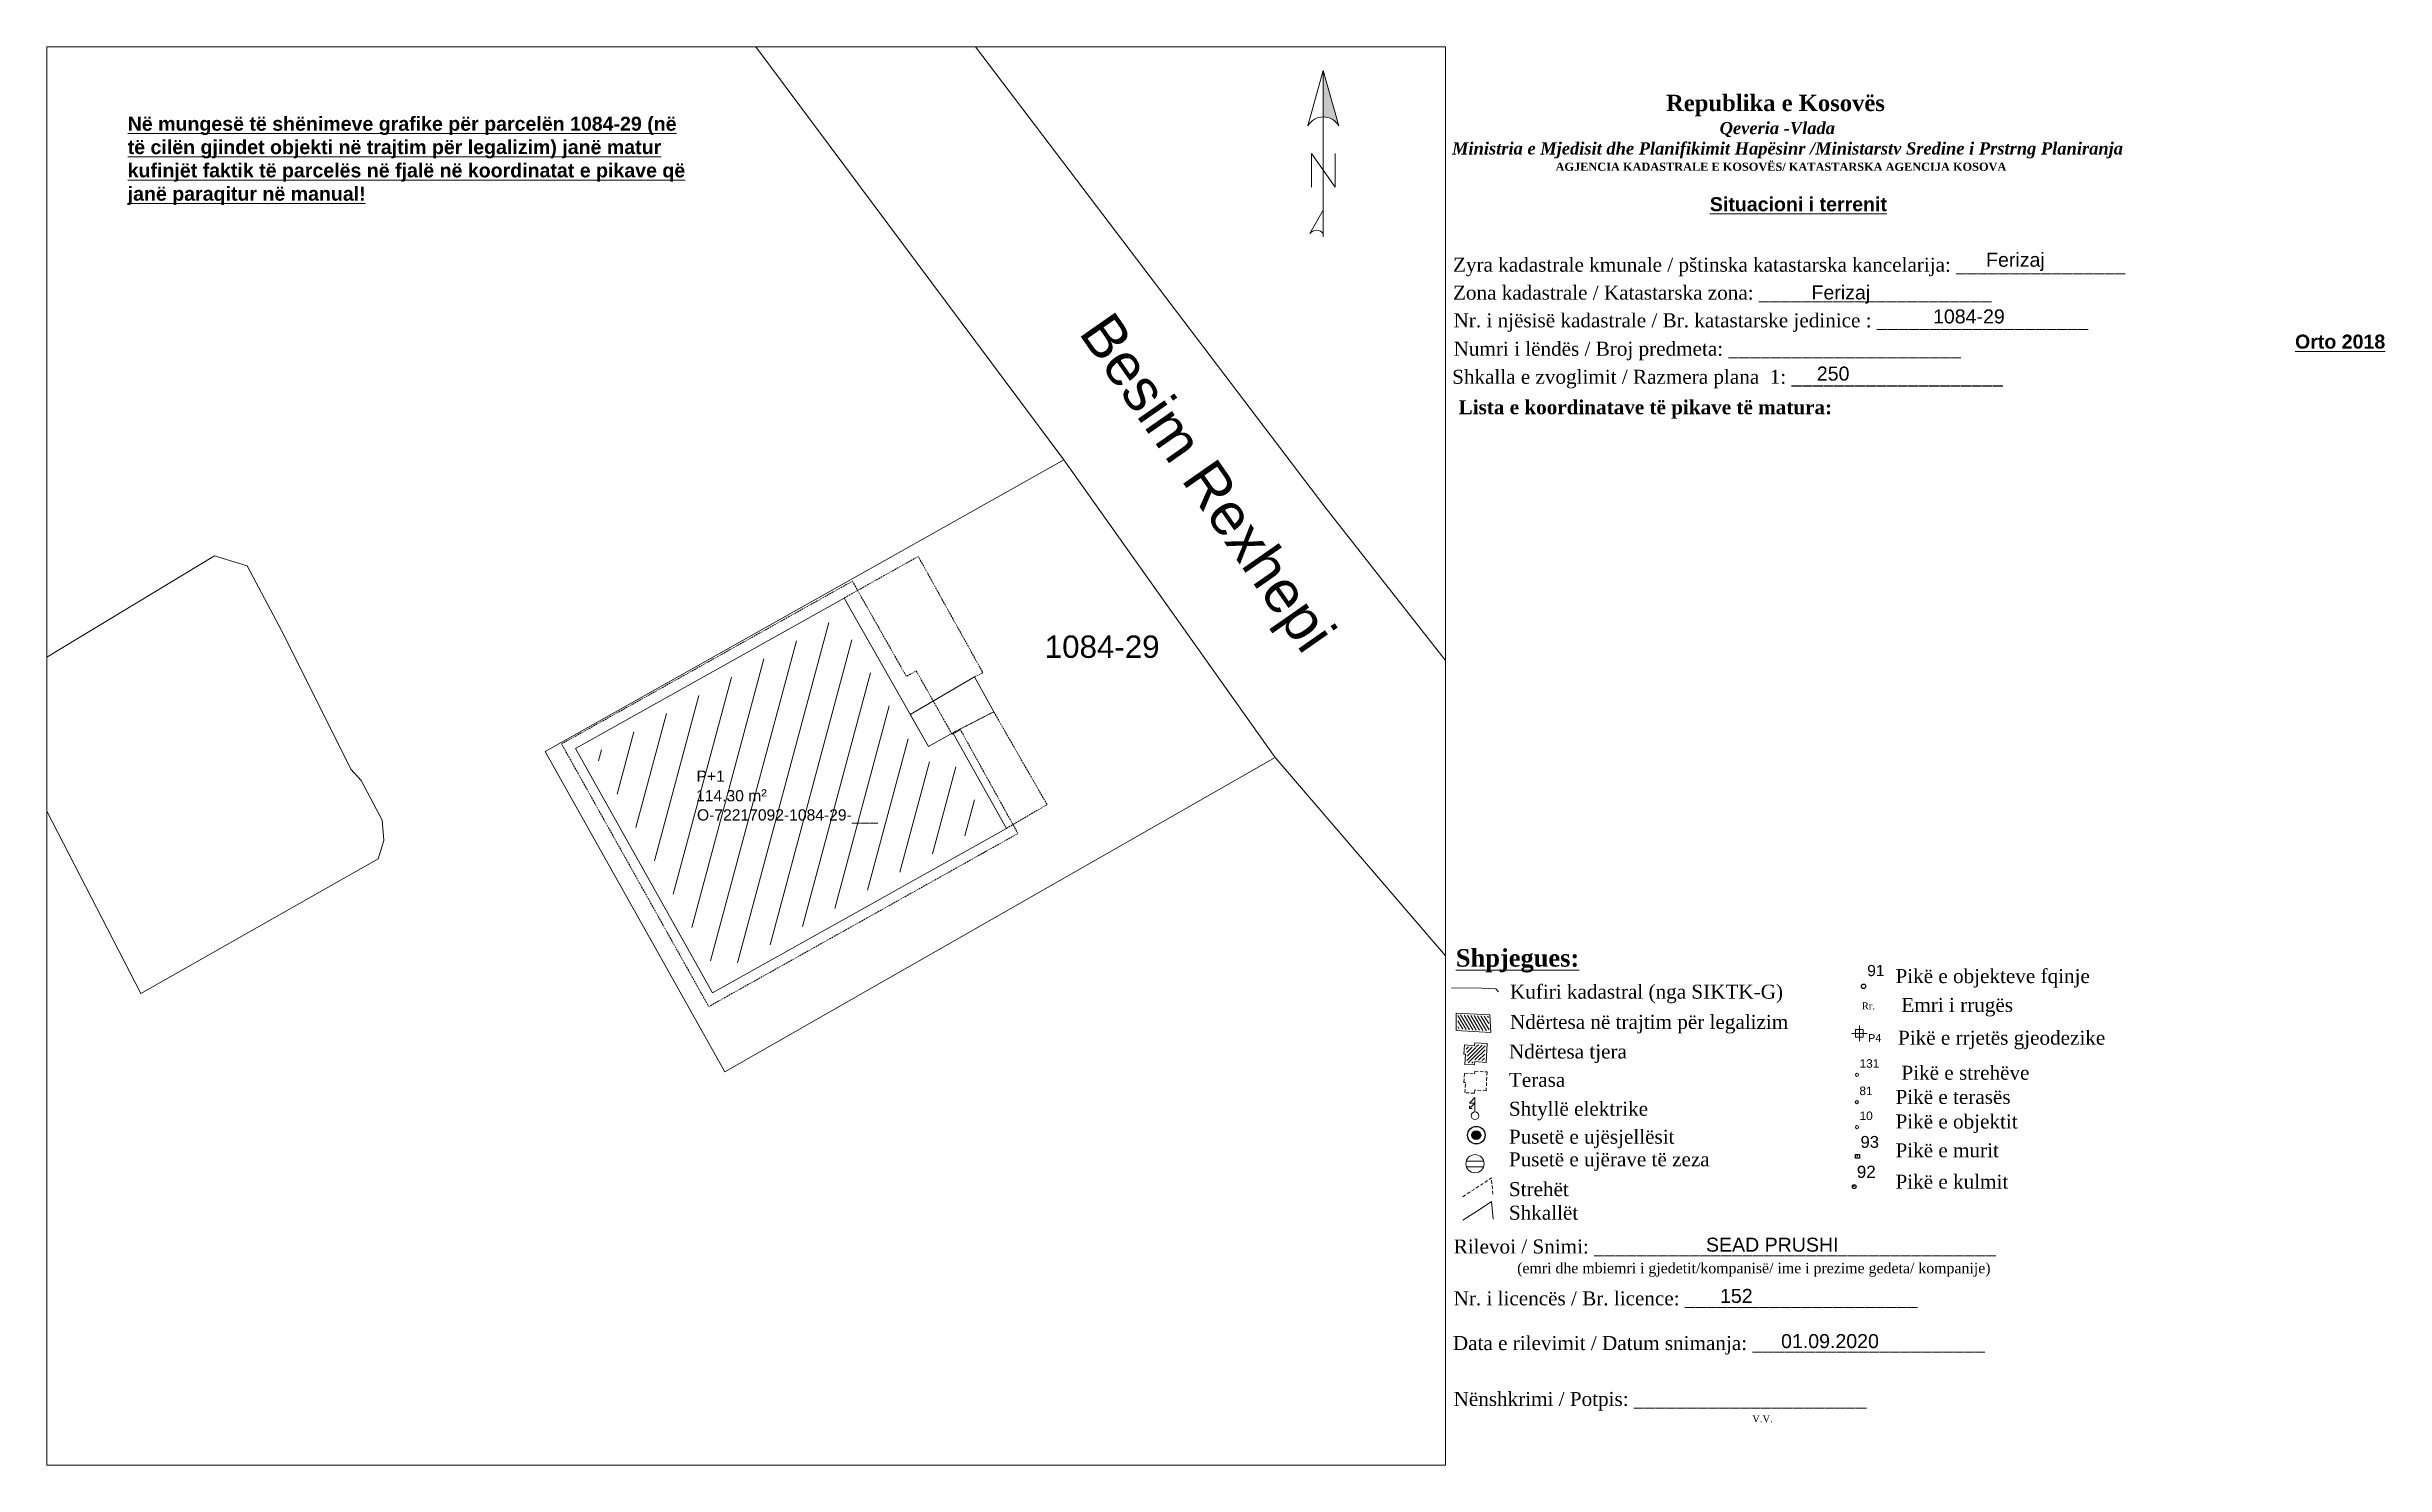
# Paper-space layout 'situacioni' of a CAD drawing. Header units: metres. Extents: x 0 to 335, y 5 to 208.
# The model-space entities are those that its viewports show. They can reach past a viewport. Long polylines and large blocks are cut down to what shows.
import ezdxf

# ---------------------------------------------------------------- set-up
doc = ezdxf.new("R2010")
doc.units = ezdxf.units.M
doc.linetypes.add('DASHED', pattern=[0.75, 0.5, -0.25])
doc.layers.get('0').update_dxf_attribs({"lineweight": 0})
for name, color, linetype, lineweight in [('emrat e rrugeve', 7, 'Continuous', 0), ('Etazha 0 pikat', 1, 'Continuous', 0), ('Etazha 0 terasa', 6, 'Continuous', 0), ('kati 0', 1, 'Continuous', 0), ('kati 0 terasa', 6, 'Continuous', 0), ('Korniza e jashtme', 7, 'Continuous', 0), ('kyqje ujselles', 5, 'Continuous', 0), ('ndertesa fqinje', 30, 'Continuous', 0), ('Parcela baze', 7, 'Continuous', 0), ('Parcela kadastrale', 7, 'Continuous', 0), ('Perdhesa', 1, 'Continuous', 0), ('perdhesa hash', 1, 'Continuous', 0), ('Pikat objekt', 7, 'Continuous', 0), ('pikat rrjet', 7, 'Continuous', 0), ('Puset fekali', 30, 'Continuous', 0), ('Shkallet', 102, 'Continuous', 0), ('shkallet pikat', 183, 'Continuous', 0), ('Shtyll elektrike', 7, 'Continuous', 0), ('streha', 190, 'Continuous', 0)]:
    doc.layers.add(name, color=color, linetype=linetype, lineweight=lineweight)
for name, color, linetype in [('Etazha', 7, 'Continuous'), ('Nr i parceles', 7, 'Continuous'), ('Pikat kulm', 85, 'Continuous'), ('Pikat muri', 40, 'Continuous'), ('Teras', 6, 'Continuous')]:
    doc.layers.add(name, color=color, linetype=linetype)
doc.styles.get("Standard").update_dxf_attribs({"font": 'arial.ttf'})

# ---------------------------------------------------------------- blocks, each defined once
blk = doc.blocks.new('*U62')
at = {"linetype": 'ByBlock', "lineweight": -2}
blk.add_hatch(color=0, dxfattribs=at).paths.add_polyline_path([(0, 562), (0, 301, -0.269143), (87, 250)])
at = {"color": 0, "linetype": 'ByBlock', "lineweight": -2}
for points in [[(87, 250, 0.580323), (-87, 250), (0, 562), (87, 250), (0, 562), (0, 300)], [(0, -356, 0.5), (-75, -356), (0, -225)]]:
    blk.add_lwpolyline(points, format="xyb", dxfattribs=at)
for points in [[(0, -375), (0, 562)], [(-66, -94), (-66, 94), (66, -94), (66, 94)]]:
    blk.add_lwpolyline(points, dxfattribs=at)
blk = doc.blocks.new('*X14')
for p, q in [((69.5, 22.78), (70, 22.78)), ((69.5, 22.75), (70, 22.75)), ((69.5, 22.72), (70, 22.72)), ((69.51, 22.81), (69.99, 22.81)), ((69.52, 22.84), (69.98, 22.84)), ((69.53, 22.88), (69.97, 22.88)), ((69.55, 22.91), (69.95, 22.91)), ((69.58, 22.94), (69.92, 22.94)), ((69.63, 22.97), (69.87, 22.97)), ((69.51, 22.69), (69.99, 22.69)), ((69.52, 22.66), (69.98, 22.66)), ((69.53, 22.62), (69.97, 22.62)), ((69.55, 22.59), (69.95, 22.59)), ((69.58, 22.56), (69.92, 22.56)), ((69.63, 22.53), (69.87, 22.53))]:
    blk.add_line(p, q)
blk = doc.blocks.new('Drill Hole')
at = {"color": 0, "linetype": 'ByBlock', "lineweight": -2}
for radius in [0.05, 0.025]:
    blk.add_circle((0, 0), radius, dxfattribs=at)
at = {"color": 0, "linetype": 'ByBlock', "lineweight": -2, "xscale": 0.1000000000000227, "yscale": 0.1000000000000227, "zscale": 0.1000000000000227}
blk.add_blockref('*X14', (-6.975, -2.275), dxfattribs=at)
blk = doc.blocks.new('Settling Basin - PK ujrat e zeza')
at = {"color": 21, "lineweight": 0, "flags": 128}
for points in [[(-0.95, 0.27), (0.96, 0.27)], [(-0.95, -0.33), (0.96, -0.33)]]:
    blk.add_lwpolyline(points, dxfattribs=at)
at = {"color": 21, "lineweight": 0}
blk.add_circle((0, 0), 1, dxfattribs=at)
blk = doc.blocks.new('Puset_Kan_Atmosferik')
blk.add_blockref('Settling Basin - PK ujrat e zeza', (0, 0))
blk = doc.blocks.new('Pole electricity_ Shtyllë Elekrike Druri - tension i lartë')
at = {"color": 1, "linetype": 'ByBlock', "lineweight": 0, "flags": 128}
for points in [[(0, 0.5), (0, 2.35), (-0.7, 1.65), (0, 1.65), (-0.7, 0.95)], [(-0.35, 0.95), (-0.7, 0.95), (-0.7, 1.3)]]:
    blk.add_lwpolyline(points, dxfattribs=at)
at = {"color": 1, "linetype": 'ByBlock', "lineweight": 0}
blk.add_circle((0, 0), 0.5, dxfattribs=at)
blk = doc.blocks.new('Shtylle_Elekrike_Druri')
at = {"color": 1, "lineweight": 0}
blk.add_blockref('Pole electricity_ Shtyllë Elekrike Druri - tension i lartë', (0, 0), dxfattribs=at)
blk = doc.blocks.new('*U66')
at = {"color": 0, "linetype": 'ByBlock', "lineweight": -2, "transparency": 16777216}
for p, q in [((-1, 0), (1, 0)), ((0, -1), (0, 1))]:
    blk.add_line(p, q, dxfattribs=at)
blk.add_lwpolyline([(-0.5, -0.5), (-0.5, 0.5), (0.5, 0.5), (0.5, -0.5)], close=True, dxfattribs=at)
blk = doc.blocks.new('*U67', base_point=(325.17, 76.16, 619.2))
at = {"layer": 'pikat rrjet', "linetype": 'ByBlock', "insert": (326.41, 76.05), "char_height": 1.1062, "attachment_point": 1}
blk.add_mtext('{\\fArial|b0|i0|c0|p34;\\C137;\\c8355647;P4}', dxfattribs=at)
blk = doc.blocks.new('*U68', base_point=(325.17, 76.16, 619.2))
at = {"layer": 'pikat rrjet', "color": 93, "linetype": 'ByBlock', "lineweight": -2}
blk.add_blockref('*U67', (325.17, 76.16, 619.2), dxfattribs=at)
blk = doc.blocks.new('*U69', base_point=(325.17, 76.16, 619.2))
at = {"layer": 'pikat rrjet', "color": 93, "linetype": 'ByBlock', "lineweight": -2, "xscale": 1.106239888375726, "yscale": 1.106239888375726, "zscale": 1.106239888375726}
blk.add_blockref('*U66', (325.17, 76.16, 619.2), dxfattribs=at)
at = {"layer": 'pikat rrjet', "color": 93, "linetype": 'ByBlock', "lineweight": -2}
blk.add_blockref('*U68', (325.17, 76.16, 619.2), dxfattribs=at)
blk = doc.blocks.new('*U65')
at = {"color": 0, "linetype": 'ByBlock', "lineweight": -2, "transparency": 16777216}
blk.add_line((0, 0), (0, 0), dxfattribs=at)
blk.add_circle((0, 0), 0.5, dxfattribs=at)
blk = doc.blocks.new('*U70', base_point=(336.16, 80.43, 619.62))
at = {"layer": 'shkallet pikat', "linetype": 'ByBlock', "insert": (336.52, 81.43), "char_height": 1.217, "attachment_point": 7}
blk.add_mtext('131', dxfattribs=at)
blk = doc.blocks.new('*U71', base_point=(336.16, 80.43, 619.62))
at = {"layer": 'shkallet pikat', "linetype": 'ByBlock', "lineweight": -2}
blk.add_blockref('*U70', (336.16, 80.43, 619.62), dxfattribs=at)
blk = doc.blocks.new('*U72', base_point=(336.16, 80.43, 619.62))
at = {"layer": 'shkallet pikat', "linetype": 'ByBlock', "lineweight": -2, "xscale": 0.4424959465003713, "yscale": 0.4424959465003713, "zscale": 0.4424959465003713}
blk.add_blockref('*U65', (336.16, 80.43, 619.62), dxfattribs=at)
at = {"layer": 'shkallet pikat', "linetype": 'ByBlock', "lineweight": -2}
blk.add_blockref('*U71', (336.16, 80.43, 619.62), dxfattribs=at)
blk = doc.blocks.new('*U73', base_point=(344.98, 90.05, 619.9))
at = {"layer": 'Etazha 0 terasa', "linetype": 'ByBlock', "insert": (345.34, 91.04), "char_height": 1.217, "attachment_point": 7}
blk.add_mtext('81', dxfattribs=at)
blk = doc.blocks.new('*U74', base_point=(344.98, 90.05, 619.9))
at = {"layer": 'Etazha 0 terasa', "linetype": 'ByBlock', "lineweight": -2}
blk.add_blockref('*U73', (344.98, 90.05, 619.9), dxfattribs=at)
blk = doc.blocks.new('*U75', base_point=(344.98, 90.05, 619.9))
at = {"layer": 'Etazha 0 terasa', "linetype": 'ByBlock', "lineweight": -2, "xscale": 0.4424959465003713, "yscale": 0.4424959465003713, "zscale": 0.4424959465003713}
blk.add_blockref('*U65', (344.98, 90.05, 619.9), dxfattribs=at)
at = {"layer": 'Etazha 0 terasa', "linetype": 'ByBlock', "lineweight": -2}
blk.add_blockref('*U74', (344.98, 90.05, 619.9), dxfattribs=at)
blk = doc.blocks.new('*U76', base_point=(342.04, 86.06, 620.6))
at = {"layer": 'Etazha 0 pikat', "linetype": 'ByBlock', "insert": (342.4, 87.06), "char_height": 1.217, "attachment_point": 7}
blk.add_mtext('10', dxfattribs=at)
blk = doc.blocks.new('*U77', base_point=(342.04, 86.06, 620.6))
at = {"layer": 'Etazha 0 pikat', "linetype": 'ByBlock', "lineweight": -2}
blk.add_blockref('*U76', (342.04, 86.06, 620.6), dxfattribs=at)
blk = doc.blocks.new('*U78', base_point=(342.04, 86.06, 620.6))
at = {"layer": 'Etazha 0 pikat', "linetype": 'ByBlock', "lineweight": -2}
blk.add_blockref('*U77', (342.04, 86.06, 620.6), dxfattribs=at)
at = {"layer": 'Etazha 0 pikat', "linetype": 'ByBlock', "lineweight": -2, "xscale": 0.4424959465003713, "yscale": 0.4424959465003713, "zscale": 0.4424959465003713}
blk.add_blockref('*U65', (342.04, 86.06, 620.6), dxfattribs=at)
blk = doc.blocks.new('A$C15BF54BC')
at = {"layer": 'perdhesa hash'}
h = blk.add_hatch(dxfattribs=at)
h.set_pattern_fill('ANSI31', color=256, scale=0.3, angle=45)
h.set_pattern_definition([(90, (-7512377.7412, -4692014.2266), (-0.9525, 2e-16), [])])
h.paths.add_polyline_path([(3.13, 10.88), (0.67, 6.69), (9.51, 0.73), (11.77, 5.14)])
h.paths.add_polyline_path([(3.98, 6.84), (6.05, 5.66), (6.47, 6.4), (4.4, 7.58)], flags=24)
h.paths.add_polyline_path([(2.22, 8.76), (9.68, 3.8), (10.17, 4.53), (2.71, 9.49)], flags=24)
at = {"layer": 'Perdhesa', "elevation": 615.28, "flags": 128}
blk.add_lwpolyline([(9.69, 0), (0, 6.54), (2.97, 11.59), (12.42, 5.31)], close=True, dxfattribs=at)
blk = doc.blocks.new('*U87')
at = {"color": 0, "linetype": 'ByBlock', "lineweight": -2, "transparency": 16777216}
blk.add_line((0, 0), (0, 0.5), dxfattribs=at)
blk.add_lwpolyline([(-0.5, -0.5), (-0.5, 0.5), (0.5, 0.5), (0.5, -0.5)], close=True, dxfattribs=at)
blk = doc.blocks.new('*U88', base_point=(331.69, 53.99, 573.27))
at = {"layer": 'Pikat muri', "linetype": 'ByBlock', "insert": (332.34, 55.79, 573.27), "char_height": 2.54, "attachment_point": 7}
blk.add_mtext('93', dxfattribs=at)
blk = doc.blocks.new('*U89', base_point=(331.69, 53.99, 573.27))
at = {"color": 25, "linetype": 'ByBlock', "lineweight": -2}
blk.add_blockref('*U88', (331.69, 53.99, 573.27), dxfattribs=at)
blk = doc.blocks.new('*U90')
at = {"color": 0, "linetype": 'ByBlock', "lineweight": -2, "transparency": 16777216}
blk.add_line((0, 0), (0, 0.5), dxfattribs=at)
blk.add_circle((0, 0), 0.5, dxfattribs=at)
blk = doc.blocks.new('*U91', base_point=(330.2, 60.77, 582.29))
at = {"layer": 'Pikat kulm', "linetype": 'ByBlock', "insert": (330.75, 62.57, 582.29), "char_height": 2.54, "attachment_point": 7}
blk.add_mtext('92', dxfattribs=at)
blk = doc.blocks.new('*U92', base_point=(330.2, 60.77, 582.29))
at = {"color": 97, "linetype": 'ByBlock', "lineweight": -2}
blk.add_blockref('*U91', (330.2, 60.77, 582.29), dxfattribs=at)
blk = doc.blocks.new('*U93', base_point=(327.64, 52.97, 576.3))
at = {"layer": 'Pikat objekt', "linetype": 'ByBlock', "insert": (328.29, 54.78, 576.3), "char_height": 2, "attachment_point": 7}
blk.add_mtext('{\\C26;\\c8063;91}', dxfattribs=at)
blk = doc.blocks.new('*U94', base_point=(327.64, 52.97, 576.3))
at = {"layer": 'Pikat objekt', "color": 24, "linetype": 'ByBlock', "lineweight": -2}
blk.add_blockref('*U93', (327.64, 52.97, 576.3), dxfattribs=at)

msp = doc.modelspace()

# ---------------------------------------------------------------- hatches: boundary and pattern name
at = {"layer": 'kati 0'}
h = msp.add_hatch(dxfattribs=at)
h.set_pattern_fill('ANSI31', color=256, scale=0.3, angle=30)
h.paths.add_polyline_path([(7513227.419, 4691400.801), (7513218.695, 4691395.914), (7513223.101, 4691388.048), (7513232.723, 4691393.437), (7513231.299, 4691395.983), (7513230.431, 4691395.497)])
h.paths.add_polyline_path([(7513222.918, 4691387.593), (7513223.461, 4691387.593), (7513223.461, 4691388.468), (7513222.918, 4691388.468)], flags=9)
h.paths.add_polyline_path([(7513227.159, 4691400.495), (7513227.702, 4691400.495), (7513227.702, 4691401.371), (7513227.159, 4691401.371)], flags=9)
h.paths.add_polyline_path([(7513228.913, 4691397.007), (7513229.786, 4691397.007), (7513229.786, 4691397.882), (7513228.913, 4691397.882)], flags=24)
h.paths.add_polyline_path([(7513229.658, 4691395.579), (7513230.531, 4691395.579), (7513230.531, 4691396.455), (7513229.658, 4691396.455)], flags=24)
h.paths.add_polyline_path([(7513218.152, 4691395.638), (7513219.025, 4691395.638), (7513219.025, 4691396.514), (7513218.152, 4691396.514)], flags=9)
h.paths.add_polyline_path([(7513230.844, 4691395.668), (7513231.768, 4691395.668), (7513231.768, 4691396.596), (7513230.844, 4691396.596)], flags=24)
h.paths.add_polyline_path([(7513222.223, 4691393.29), (7513228.95, 4691393.29), (7513228.95, 4691394.067), (7513222.223, 4691394.067)], flags=24)
h.paths.add_polyline_path([(7513224.593, 4691394.16), (7513224.905, 4691394.16), (7513224.905, 4691394.492), (7513224.593, 4691394.492)], flags=24)
h.paths.add_polyline_path([(7513222.216, 4691394.106), (7513224.751, 4691394.106), (7513224.751, 4691394.719), (7513222.216, 4691394.719)], flags=24)
h.paths.add_polyline_path([(7513222.236, 4691394.815), (7513223.446, 4691394.815), (7513223.446, 4691395.417), (7513222.236, 4691395.417)], flags=24)

# ---------------------------------------------------------------- linework, layer by layer
at = {"layer": 'emrat e rrugeve', "flags": 128}
msp.add_lwpolyline([(7513212.401, 4691448.086), (7513229.848, 4691424.398), (7513244.774, 4691404.743), (7513261.138, 4691383.911)], dxfattribs=at)
at = {"layer": 'emrat e rrugeve', "elevation": 616.137, "flags": 128}
msp.add_lwpolyline([(7513257.218, 4691379.223), (7513243.008, 4691395.776), (7513235.453, 4691406.414), (7513210.485, 4691439.921), (7513207.233, 4691445.773)], dxfattribs=at)
at = {"layer": 'kati 0', "elevation": 616.454, "flags": 128}
msp.add_lwpolyline([(7513227.608, 4691401.48), (7513218.014, 4691396.106), (7513222.909, 4691387.367), (7513233.403, 4691393.245), (7513231.491, 4691396.664), (7513230.62, 4691396.176)], close=True, dxfattribs=at)
at = {"layer": 'kati 0 terasa', "linetype": 'DASHED', "ltscale": 2, "elevation": 616.454, "flags": 128}
for points in [[(7513227.608, 4691401.48), (7513230.254, 4691402.965), (7513232.562, 4691398.813), (7513232.259, 4691398.658), (7513229.972, 4691397.314)], [(7513233.403, 4691393.245), (7513234.856, 4691394.098), (7513232.952, 4691397.414), (7513231.491, 4691396.664)]]:
    msp.add_lwpolyline(points, dxfattribs=at)
at = {"layer": 'ndertesa fqinje', "elevation": 616.454, "flags": 128}
msp.add_lwpolyline([(7513196.965, 4691398.062), (7513205.121, 4691402.993), (7513206.284, 4691402.634), (7513207.621, 4691400.114), (7513209.984, 4691395.37), (7513210.362, 4691394.964), (7513211.104, 4691393.543), (7513211.166, 4691392.815), (7513210.966, 4691392.156), (7513202.491, 4691387.346)], close=True, dxfattribs=at)
at = {"layer": 'Parcela baze', "flags": 128}
msp.add_lwpolyline([(7513223.341, 4691384.549), (7513216.93, 4691395.995), (7513235.453, 4691406.414), (7513243.008, 4691395.776)], close=True, dxfattribs=at)
at = {"layer": 'Shkallet', "elevation": 616.454, "flags": 128}
msp.add_lwpolyline([(7513232.259, 4691398.658), (7513232.952, 4691397.414), (7513231.491, 4691396.664), (7513230.62, 4691396.176), (7513229.972, 4691397.314)], close=True, dxfattribs=at)
at = {"layer": 'streha', "linetype": 'DASHED', "ltscale": 2, "elevation": 623.616, "flags": 128}
msp.add_lwpolyline([(7513232.699, 4691392.441), (7513222.772, 4691386.881), (7513217.515, 4691396.266), (7513227.902, 4691402.081), (7513229.829, 4691398.682), (7513230.182, 4691398.874), (7513231.463, 4691396.611), (7513231.765, 4691396.77), (7513233.815, 4691393.063), (7513232.504, 4691392.332)], dxfattribs=at)

# ---------------------------------------------------------------- texts
at = {"layer": 'emrat e rrugeve', "linetype": 'DASHED'}
msp.add_text('Besim Rexhepi', height=1.5, rotation=304.91503, dxfattribs=at).set_placement((7513235.958, 4691410.96))
at = {"layer": 'Etazha', "linetype": 'DASHED'}
for s, height, p in [('P+1', 0.4, (7513222.336, 4691394.915)), ('114.30 m', 0.4, (7513222.318, 4691394.215)), ('²', 0.433, (7513224.648, 4691394.215)), ('O-72217092-1084-29-___', 0.4, (7513222.352, 4691393.53))]:
    msp.add_text(s, height=height, dxfattribs=at).set_placement(p)
at = {"layer": 'Nr i parceles', "linetype": 'DASHED'}
msp.add_text('1084-29', height=0.8, dxfattribs=at).set_placement((7513234.774, 4691399.341))

psp = doc.layouts.new('situacioni')

# ---------------------------------------------------------------- hatches: boundary and pattern name
at = {"layer": 'ndertesa fqinje'}
h = psp.add_hatch(dxfattribs=at)
h.set_pattern_fill('ANSI31', color=256, scale=0.124587)
h.set_pattern_definition([(45, (-1871449.20362, -1176168.6832), (-0.27970504433, 0.27970504433), [])])
h.paths.add_polyline_path([(205.95, 65.4), (204.69, 65.49), (204.65, 65.08), (203.23, 65.18), (203.17, 64.37), (203.4, 64.36), (203.28, 62.9), (204.19, 62.85), (204.26, 63.32), (205.84, 63.19)])

# ---------------------------------------------------------------- linework, layer by layer
at = {"layer": 'ndertesa fqinje', "color": 7, "linetype": 'Continuous', "lineweight": 13}
psp.add_lwpolyline([(206.21, 65.63), (206.08, 62.92), (204.47, 63.06), (204.41, 62.59), (203.02, 62.67), (203.13, 64.12), (202.9, 64.13), (202.99, 65.45), (204.43, 65.34), (204.46, 65.76)], close=True, dxfattribs=at)
at = {"layer": 'Parcela kadastrale', "flags": 128}
psp.add_lwpolyline([(201.15, 73.63), (205.45, 73.57), (207.46, 73.48), (207.84, 73.05)], dxfattribs=at)
at = {"layer": 'Shkallet', "flags": 128}
psp.add_lwpolyline([(202.73, 40.39), (205.35, 42.08), (206.83, 43.08), (207.07, 40.55)], dxfattribs=at)
at = {"layer": 'streha', "linetype": 'DASHED', "flags": 128}
psp.add_lwpolyline([(202.73, 43.76), (205.35, 45.45), (206.83, 46.45), (207.07, 43.92)], dxfattribs=at)
at = {"layer": 'Teras', "linetype": 'DASHED', "lineweight": 13}
psp.add_lwpolyline([(206.21, 61.58), (206.08, 58.88), (204.47, 59.01), (204.41, 58.54), (203.02, 58.63), (203.13, 60.08), (202.9, 60.09), (202.99, 61.41), (204.43, 61.3), (204.46, 61.71)], close=True, dxfattribs=at)

# ---------------------------------------------------------------- block references
at = {"xscale": 0.0254, "yscale": 0.0254, "zscale": 0.0254}
psp.add_blockref('*U62', (182.81, 190.45), dxfattribs=at)
at = {"color": 25, "linetype": 'ByBlock', "lineweight": -2}
for name, xscale, yscale, zscale in [('*U89', 0.668629600320203, 0.668629600320203, 0.668629600320203), ('*U87', 0.5349036802561624, 0.5349036802561624, 0.5349036802561624)]:
    psp.add_blockref(name, (259.13, 49.51, 383.3), dxfattribs=dict(at, xscale=xscale, yscale=yscale, zscale=zscale))
at = {"color": 97, "linetype": 'ByBlock', "lineweight": -2}
for name, xscale, yscale, zscale in [('*U92', 0.6832216011425329, 0.6832216011425329, 0.6832216011425329), ('*U90', 0.5465772699824809, 0.5465772699824809, 0.5465772699824809)]:
    psp.add_blockref(name, (258.66, 45.19, 397.83), dxfattribs=dict(at, xscale=xscale, yscale=yscale, zscale=zscale))
at = {"layer": 'Etazha 0 pikat'}
psp.add_blockref('*U78', (259.06, 53.7, 620.6), dxfattribs=at)
at = {"layer": 'Etazha 0 terasa'}
psp.add_blockref('*U75', (259.04, 57.27, 619.9), dxfattribs=at)
at = {"layer": 'kyqje ujselles', "color": 0, "linetype": 'ByBlock', "lineweight": -2, "xscale": 24.999995000001, "yscale": 24.999995000001, "zscale": 24.999995000001}
psp.add_blockref('Drill Hole', (204.67, 52.55, 619.52), dxfattribs=at)
at = {"layer": 'Perdhesa', "xscale": 0.4215709049898508, "yscale": 0.4215709049898508, "zscale": 0.4215709049898508, "rotation": 30.65689247966421}
psp.add_blockref('A$C15BF54BC', (203.22, 65.15, -259.38), dxfattribs=at)
at = {"layer": 'Pikat objekt', "color": 24, "linetype": 'ByBlock', "lineweight": -2}
for name, xscale, yscale, zscale in [('*U94', 0.7973264674300554, 0.7973264674300554, 0.7973264674300554), ('*U65', 0.6378611611868211, 0.6378611611868211, 0.6378611611868211)]:
    psp.add_blockref(name, (260, 73.82, 459.5), dxfattribs=dict(at, xscale=xscale, yscale=yscale, zscale=zscale))
at = {"layer": 'pikat rrjet'}
psp.add_blockref('*U69', (259.4, 67.1, 619.2), dxfattribs=at)
at = {"layer": 'Puset fekali', "color": 0, "linetype": 'ByBlock', "lineweight": -2, "xscale": 1.298461642721147, "yscale": 1.298461642721147, "zscale": 1.298461642721147}
psp.add_blockref('Puset_Kan_Atmosferik', (204.48, 48.47, 459.81), dxfattribs=at)
at = {"layer": 'shkallet pikat'}
psp.add_blockref('*U72', (259.06, 61.17, 619.62), dxfattribs=at)
at = {"layer": 'Shtyll elektrike', "color": 0, "linetype": 'ByBlock', "lineweight": -2, "xscale": 1.102172484047922, "yscale": 1.102172484047922, "zscale": 1.102172484047922}
psp.add_blockref('Shtylle_Elekrike_Druri', (204.48, 55.33, 326.06), dxfattribs=at)

# ---------------------------------------------------------------- texts
at = {"attachment_point": 1}
for s, insert, char_height, width in [('\\pi79.656;{\\fBook Antiqua|b1|i0|c0|p18;\\H1.3333x;Republika e Kosovës\\fTimes New Roman|b1|i0|c0|p18;\\P\\pi87.312;\\fBook Antiqua|b1|i1|c0|p18;\\H0.75x;Qeveria -Vlada\\P\\pi49.083;\\fTimes New Roman|b1|i1|c0|p18;Ministria e Mjedisit dhe Planifikimit Hapësinr /Ministarstv Sredine i Prstrng Planiranja\\P\\pi63.875;\\fBook Antiqua|b1|i0|c0|p18;\\H0.66668x;AGJENCIA KADASTRALE E KOSOVËS/ KATASTARSKA AGENCIJA KOSOVA}', (152.12, 201.25), 1.74651, 191.8237), ('{\\fArial|b1|i0|c0|p34;\\LNë mungesë të shënimeve grafike për parcelën 1084-29 (në të cilën gjindet objekti në trajtim për legalizim) janë matur kufinjët faktik të parcelës në fjalë në koordinatat e pikave që janë paraqitur në manual!}', (12, 198.11), 2, 80.0867), ('{\\fArial|b1|i0|c0|p34;\\LSituacioni i terrenit }', (238.04, 186.61), 2, 26.5502), ('{\\fTimes New Roman|b0|i0|c0|p18; Zyra kadastrale kmunale / pštinska katastarska kancelarija: ________________}', (200.59, 177.96), 2, 114.6874), ('Ferizaj', (277.5, 178.67), 2, 24.6598), ('{\\fTimes New Roman|b0|i0|c0|p18; Zona kadastrale / Katastarska zona: ______________________}', (200.59, 173.97), 2, 83.344), ('Ferizaj', (252.56, 174), 2, 29.4868), ('1084-29', (269.92, 170.57), 2, 29.4868), ('{\\fTimes New Roman|b0|i0|c0|p18;Nr. i njësisë kadastrale / Br. katastarske jedinice : ____________________}', (201.42, 170.01), 2, 98.5379), ('{\\fTimes New Roman|b0|i0|c0|p18; Numri i lëndës / Broj predmeta: ______________________}', (200.67, 165.95), 2, 83.344), ('{\\fArial|b1|i0|c0|p34;\\LOrto 2018}', (321.64, 166.97), 2, 26.5502), ('{\\fTimes New Roman|b0|i0|c0|p18; Shkalla e zvoglimit / Razmera plana  1: ____________________}', (200.46, 161.94), 2, 98.5379), ('250', (253.32, 162.4), 2, 29.4868), ('{\\fTimes New Roman|b1|i0|c0|p18;Lista e koordinatave të pikave të matura:}', (202.14, 157.59), 2, 98.5379), ('{\\fTimes New Roman|b1|i0|c0|p18;\\LShpjegues:}', (201.75, 79.14), 2.5, 98.5379), ('{\\fTimes New Roman|b0|i0|c0|p18;Kufiri kadastral (nga SIKTK-G)}', (209.48, 74.06), 2, 98.5379), ('{\\fTimes New Roman|b0|i0|c0|p18;Pikë e objekteve fqinje}', (264.56, 76.29, -3193.16), 2, 98.5379), ('{\\fTimes New Roman|b0|i0|c0|p18;Rr.}', (259.74, 71.53, -1596.58), 1, 98.5379), ('{\\fTimes New Roman|b0|i0|c0|p18;Emri i rrugës }', (265.41, 72.17, -1596.58), 2, 98.5379), ('{\\fTimes New Roman|b0|i0|c0|p18;Ndërtesa në trajtim për legalizim}', (209.48, 69.74), 2, 98.5379), ('{\\fTimes New Roman|b0|i0|c0|p18;Pikë e rrjetës gjeodezike}', (264.92, 67.48, -1596.58), 2, 98.5379), ('{\\fTimes New Roman|b0|i0|c0|p18;Ndërtesa tjera}', (209.33, 65.51), 2, 98.5379), ('{\\fTimes New Roman|b0|i0|c0|p18;Terasa}', (209.33, 61.46), 2, 98.5379), ('{\\fTimes New Roman|b0|i0|c0|p18;Pikë e strehëve}', (265.41, 62.48, -1596.58), 2, 98.5379), ('{\\fTimes New Roman|b0|i0|c0|p18;Shtyllë elektrike}', (209.33, 57.33), 2, 98.5379), ('{\\fTimes New Roman|b0|i0|c0|p18;Pikë e terasës}', (264.56, 59.02, -3193.16), 2, 98.5379), ('{\\fTimes New Roman|b0|i0|c0|p18;Pikë e objektit}', (264.56, 55.51, -3193.16), 2, 98.5379), ('{\\fTimes New Roman|b0|i0|c0|p18;Pusetë e ujësjellësit}', (209.33, 53.33), 2, 98.5379), ('{\\fTimes New Roman|b0|i0|c0|p18;Pusetë e ujërave të zeza}', (209.33, 50.1), 2, 98.5379), ('{\\fTimes New Roman|b0|i0|c0|p18;Pikë e murit}', (264.56, 51.39, -3193.16), 2, 98.5379), ('{\\fTimes New Roman|b0|i0|c0|p18;Pikë e kulmit}', (264.56, 46.91, -3193.16), 2, 98.5379), ('{\\fTimes New Roman|b0|i0|c0|p18;Strehët}', (209.33, 45.84), 2, 98.5379), ('{\\fTimes New Roman|b0|i0|c0|p18;Shkallët}', (209.33, 42.47), 2, 98.5379), ('{\\fTimes New Roman|b0|i0|c0|p18; Rilevoi / Snimi: ______________________________________\\P             \\H0.75x;(emri dhe mbiemri i gjedetit/kompanisë/ ime i prezime gedeta/ kompanije)}', (200.69, 37.64), 2, 87.3883), ('SEAD PRUSHI', (237.48, 37.9), 2, 24.6598), ('{\\fTimes New Roman|b0|i0|c0|p18; Nr. i licencës / Br. licence: ______________________\\P                                }', (200.67, 30.23), 2, 83.344), ('152', (239.49, 30.58), 2, 24.6598), ('{\\fTimes New Roman|b0|i0|c0|p18; Data e rilevimit / Datum snimanja: ______________________\\P                                 }', (200.57, 23.84), 2, 83.344), ('01.09.2020', (248.21, 24.12), 2, 24.6598), ('{\\fTimes New Roman|b0|i0|c0|p18; Nënshkrimi / Potpis: ______________________\\P\\H0.5x;                                                                                                                   V.V.\\P\\H2.00001x;                                ', (200.67, 15.85), 2, 83.344)]:
    psp.add_mtext(s, dxfattribs=dict(at, insert=insert, char_height=char_height, width=width))

# ---------------------------------------------------------------- viewports
at = {"layer": 'Korniza e jashtme', "view_target_point": (7499131.095, 4689980.516), "view_twist_angle": 360}
psp.add_viewport(center=(100.36, 106.74), size=(199.84, 202.737), view_center_point=(14093.014, 1415.318), view_height=50.6842, dxfattribs=at)

doc.saveas('drawing.dxf')
